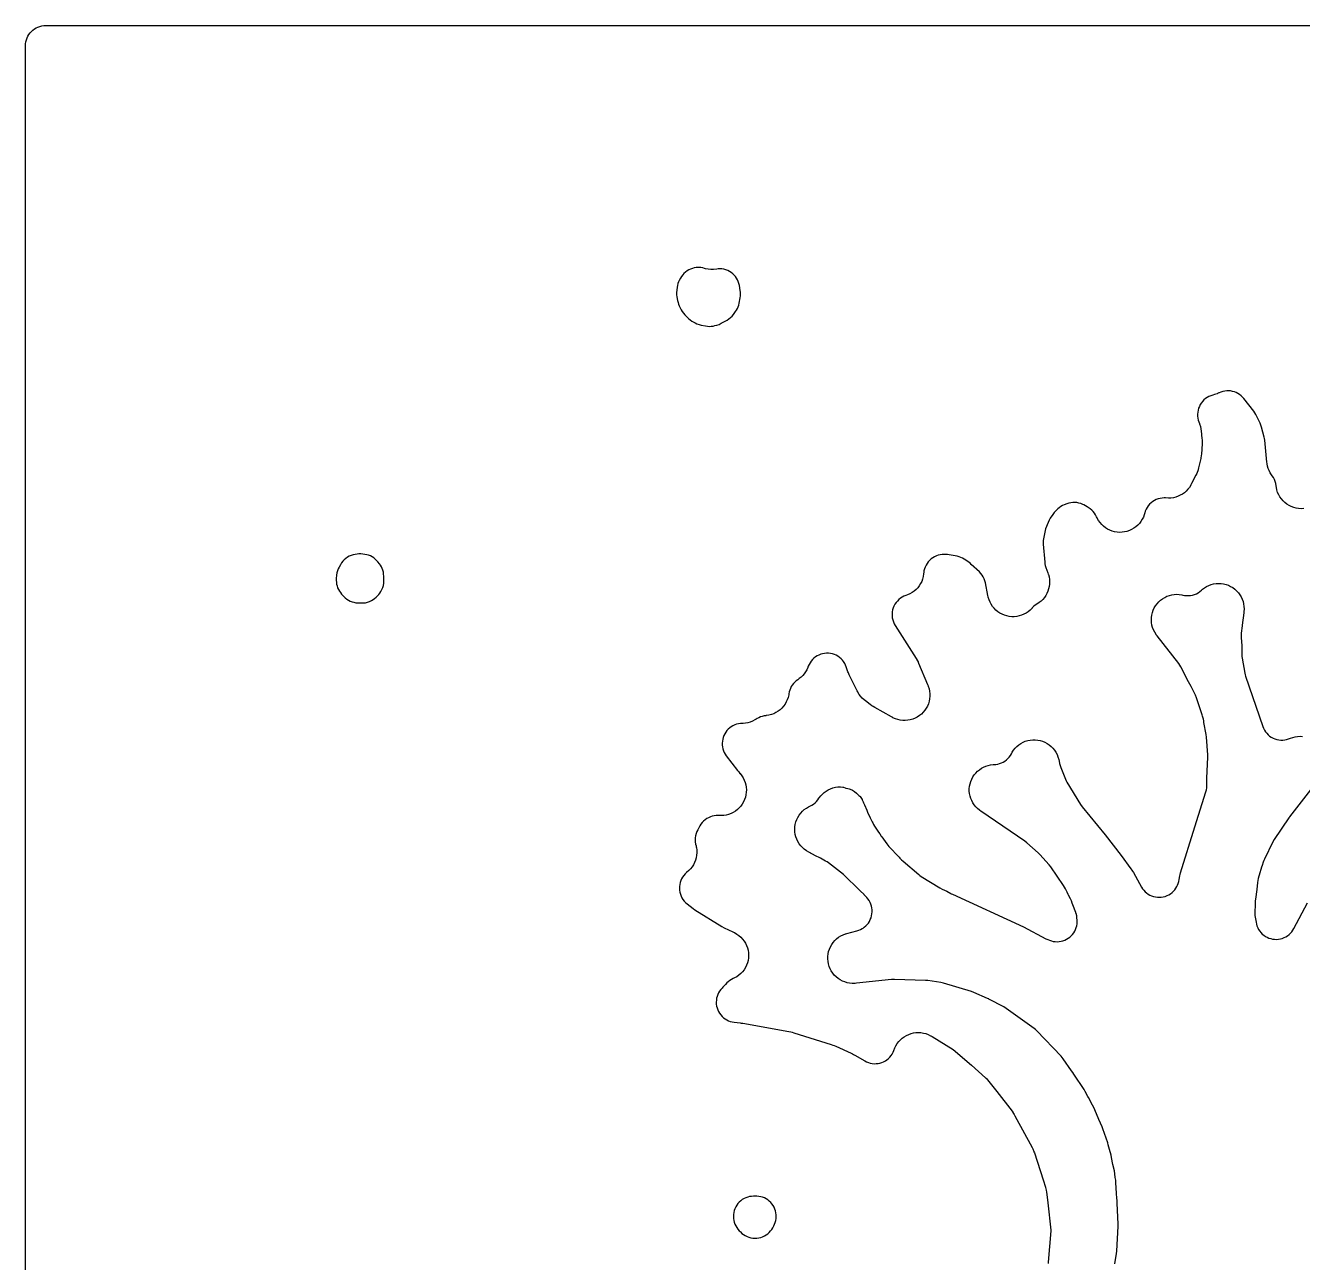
# Model space of a CAD drawing. Header units: millimetres. Extents: x 0 to 300, y 0 to 300.
# Drawn here: x -0.1 to 158.1, y 146.8 to 300.1 of the extents above; entities that cross this region are included whole.
import ezdxf

# ---------------------------------------------------------------- set-up
doc = ezdxf.new("R2010")
doc.units = ezdxf.units.MM
doc.layers.add('CUT', color=7, linetype='CONTINUOUS')

msp = doc.modelspace()

# ---------------------------------------------------------------- linework, layer by layer
at = {"layer": 'CUT'}
for points in [[(-0.15, 2.4114), (-0.15, 297.5872), (-0.135, 297.8933), (-0.099, 298.1357), (-0.0395, 298.3734), (0.0431, 298.6041), (0.1479, 298.8256), (0.2738, 299.0358), (0.4198, 299.2326), (0.5844, 299.4142), (0.7659, 299.5787), (0.9627, 299.7247), (1.1729, 299.8507), (1.3944, 299.9554), (1.6252, 300.038), (1.8629, 300.0975), (2.1053, 300.1335), (2.4114, 300.1485), (297.5886, 300.1485)], [(158.258, 240.2598), (157.9439, 240.2471), (157.6301, 240.2658), (157.3198, 240.3157), (157.0159, 240.3964), (156.7217, 240.507), (156.4399, 240.6464), (156.1735, 240.8132), (155.9251, 241.0058), (155.6972, 241.2223), (155.492, 241.4604), (155.3116, 241.7179), (155.1578, 241.992), (155.0321, 242.2802), (154.9358, 242.5794), (154.8699, 242.8868), (154.846, 243.1009), (154.802, 243.3653), (154.73, 243.6236), (154.6307, 243.8726), (154.5053, 244.1096), (154.3552, 244.3317), (154.2546, 244.4647), (154.102, 244.7104), (153.9727, 244.9692), (153.8676, 245.2387), (153.7878, 245.5167), (153.7286, 245.8281), (153.7243, 245.8587), (153.7038, 246.0299), (153.4437, 248.74), (153.4159, 248.9423), (153.3717, 249.1416), (153.0435, 250.3801), (152.9667, 250.6202), (152.8662, 250.8513), (152.3379, 251.9156), (152.2134, 252.1373), (152.0671, 252.3452), (150.8432, 253.9084), (150.6848, 254.0917), (150.5094, 254.2588), (150.3186, 254.4081), (150.1143, 254.5383), (149.8983, 254.6481), (149.6727, 254.7365), (149.4397, 254.8026), (149.2013, 254.8458), (148.9598, 254.8658), (148.7176, 254.8623), (148.4768, 254.8354), (148.2398, 254.7853), (148.0087, 254.7124), (147.7858, 254.6176), (147.7463, 254.5985), (147.5766, 254.5215), (147.5459, 254.5085), (147.2244, 254.3907), (146.9796, 254.3277), (146.7429, 254.2541), (146.5147, 254.1574), (146.2971, 254.0385), (146.0924, 253.8987), (145.9025, 253.7394), (145.7294, 253.562), (145.5746, 253.3683), (145.4399, 253.1603), (145.3263, 252.9399), (145.2352, 252.7094), (145.1673, 252.4709), (145.1234, 252.227), (145.1039, 251.9798), (145.1089, 251.732), (145.1385, 251.4859), (145.1922, 251.2439), (145.2697, 251.0084), (145.346, 250.8104), (145.3568, 250.7802), (145.4533, 250.4624), (145.5189, 250.1369), (145.5237, 250.105), (145.5465, 249.9257), (145.645, 248.9658), (145.6577, 248.8112), (145.6594, 248.7835), (145.6654, 248.4734), (145.6648, 248.4456), (145.6583, 248.2907), (145.5776, 247.0152), (145.5642, 246.8568), (145.5612, 246.8285), (145.5144, 246.5143), (145.509, 246.4863), (145.4756, 246.331), (145.2339, 245.3108), (145.1759, 245.095), (145.1644, 245.0569), (145.0105, 244.6376), (144.9945, 244.6011), (144.8991, 244.3991), (144.3691, 243.3585), (144.2836, 243.2003), (144.2677, 243.1724), (144.0902, 242.8936), (143.9046, 242.656), (143.6971, 242.4372), (143.4697, 242.2393), (143.2243, 242.064), (142.9632, 241.9131), (142.689, 241.7879), (142.4039, 241.6895), (142.1108, 241.6189), (141.8123, 241.5766), (141.511, 241.5632), (141.1211, 241.5832), (141.121, 241.5811), (140.9665, 241.5887), (140.7148, 241.5756), (140.4658, 241.5372), (140.2218, 241.4739), (139.9855, 241.3864), (139.7592, 241.2755), (139.5451, 241.1425), (139.3456, 240.9885), (139.1626, 240.8153), (138.998, 240.6245), (138.8534, 240.4181), (138.7303, 240.1982), (138.63, 239.967), (138.5534, 239.7269), (138.4972, 239.5139), (138.3889, 239.2232), (138.2524, 238.9447), (138.0892, 238.6809), (137.9008, 238.4345), (137.689, 238.2079), (137.456, 238.0032), (137.2039, 237.8225), (136.9352, 237.6675), (136.6526, 237.5397), (136.3588, 237.4404), (136.0566, 237.3705), (135.749, 237.3308), (135.4389, 237.3215), (135.1295, 237.3428), (134.8237, 237.3945), (134.5244, 237.476), (134.2346, 237.5867), (133.9572, 237.7254), (133.6947, 237.8907), (133.4499, 238.081), (133.2249, 238.2946), (133.0221, 238.5293), (132.8434, 238.7828), (132.6759, 239.0786), (132.661, 239.1082), (132.5896, 239.2594), (132.4696, 239.4833), (132.3275, 239.6938), (132.1648, 239.8887), (131.9831, 240.0662), (131.7844, 240.2244), (131.4087, 240.4933), (131.2235, 240.614), (131.0282, 240.7177), (130.8799, 240.7884), (130.6442, 240.8862), (130.3998, 240.9595), (130.1492, 241.0074), (129.895, 241.0296), (129.6399, 241.0258), (129.3865, 240.996), (129.1374, 240.9405), (128.8953, 240.8598), (128.5928, 240.7416), (128.3703, 240.642), (128.1587, 240.5212), (127.9598, 240.3803), (127.7756, 240.2208), (127.5084, 239.9655), (127.3217, 239.7666), (127.1578, 239.5485), (126.8433, 239.0787), (126.6935, 238.8234), (126.5749, 238.5522), (126.2776, 237.7451), (126.2119, 237.5399), (126.1641, 237.3298), (126.0164, 236.521), (125.9869, 236.3074), (125.9758, 236.092), (125.9834, 235.8765), (126.1586, 233.6424), (126.1863, 233.4194), (126.2338, 233.1997), (126.3009, 232.9852), (126.546, 232.3096), (126.6029, 232.1403), (126.6124, 232.1098), (126.6945, 231.792), (126.7415, 231.4962), (126.7601, 231.1972), (126.7502, 230.8979), (126.7119, 230.6009), (126.6455, 230.3088), (126.5517, 230.0244), (126.4312, 229.7502), (126.2851, 229.4887), (126.1149, 229.2423), (125.922, 229.0132), (125.7081, 228.8035), (125.4753, 228.6151), (125.2017, 228.4338), (125.1909, 228.4273), (124.9822, 228.2883), (124.7884, 228.129), (124.6116, 227.9511), (124.5899, 227.927), (124.3506, 227.6858), (124.1116, 227.4883), (123.8544, 227.3153), (123.5814, 227.1685), (123.2952, 227.0492), (122.9987, 226.9587), (122.6947, 226.8979), (122.3862, 226.8672), (122.0762, 226.8671), (121.7677, 226.8976), (121.4637, 226.9582), (121.1671, 227.0485), (120.8809, 227.1675), (120.6078, 227.3142), (120.3504, 227.487), (120.1113, 227.6844), (119.8928, 227.9043), (119.697, 228.1446), (119.5259, 228.4031), (119.381, 228.6772), (119.2638, 228.9642), (119.1669, 229.2899), (119.1591, 229.322), (119.1196, 229.5026), (118.8199, 231.0574), (118.7572, 231.3108), (118.6683, 231.5562), (118.5544, 231.7911), (118.4166, 232.0128), (118.2565, 232.219), (118.0757, 232.4073), (117.0646, 233.3559), (116.9119, 233.488), (116.749, 233.6074), (116.192, 233.9819), (115.9876, 234.1056), (115.7723, 234.2092), (115.5481, 234.2918), (115.3171, 234.3526), (114.566, 234.5124), (114.3358, 234.5502), (114.1031, 234.5664), (113.7139, 234.5753), (113.4631, 234.5685), (113.2141, 234.5365), (112.9697, 234.4797), (112.7321, 234.3987), (112.5039, 234.2943), (112.2873, 234.1676), (112.0845, 234.0197), (111.8975, 233.8523), (111.7283, 233.667), (111.5785, 233.4656), (111.4496, 233.2502), (111.343, 233.023), (111.2597, 232.7863), (111.2006, 232.5423), (111.1662, 232.2937), (111.1586, 232.2073), (111.1549, 232.1745), (111.1004, 231.839), (111.0207, 231.5393), (110.9119, 231.2489), (110.775, 230.9707), (110.6114, 230.7072), (110.4227, 230.4612), (110.2106, 230.235), (109.9773, 230.0307), (109.725, 229.8505), (109.4562, 229.6959), (109.1734, 229.5686), (108.94, 229.49), (108.706, 229.398), (108.4825, 229.2829), (108.2716, 229.146), (108.0755, 228.9885), (107.8963, 228.8122), (107.7357, 228.6187), (107.5953, 228.4101), (107.4766, 228.1884), (107.3808, 227.956), (107.3088, 227.7151), (107.2613, 227.4681), (107.2389, 227.2177), (107.2418, 226.9663), (107.2699, 226.7164), (107.323, 226.4706), (107.4005, 226.2314), (107.5016, 226.0012), (107.6254, 225.7823), (110.2223, 221.6843), (110.3022, 221.5522), (110.3161, 221.5282), (110.4596, 221.2542), (110.4714, 221.2292), (110.5345, 221.088), (111.6464, 218.4574), (111.7146, 218.2841), (111.726, 218.2529), (111.8274, 217.926), (111.8898, 217.62), (111.9215, 217.3094), (111.9223, 216.9972), (111.8922, 216.6864), (111.8313, 216.3801), (111.7404, 216.0814), (111.6203, 215.7932), (111.4722, 215.5183), (111.2976, 215.2594), (111.0982, 215.0192), (110.8759, 214.7999), (110.633, 214.6037), (110.3718, 214.4326), (110.095, 214.2882), (109.8052, 214.172), (109.5052, 214.0851), (109.1982, 214.0284), (108.887, 214.0024), (108.5748, 214.0074), (108.2647, 214.0433), (107.9596, 214.1098), (107.6626, 214.2063), (107.3492, 214.3438), (107.3194, 214.3586), (107.1549, 214.4459), (105.1208, 215.5909), (104.8992, 215.7259), (104.7521, 215.8227), (104.5404, 215.9728), (103.937, 216.4326), (103.8002, 216.5419), (103.7762, 216.5621), (103.5394, 216.7802), (103.3429, 216.9985), (103.1677, 217.2342), (103.0005, 217.5093), (102.9855, 217.5368), (102.9053, 217.6925), (101.9417, 219.6743), (101.8433, 219.8943), (101.7814, 220.0457), (101.6973, 220.2716), (101.5746, 220.637), (101.485, 220.8659), (101.3733, 221.085), (101.2407, 221.292), (101.0883, 221.4849), (100.9178, 221.662), (100.7306, 221.8214), (100.5287, 221.9617), (100.314, 222.0815), (100.0886, 222.1797), (99.8546, 222.2552), (99.6144, 222.3073), (99.3702, 222.3356), (99.1244, 222.3398), (98.8793, 222.3199), (98.6374, 222.2759), (98.401, 222.2084), (98.1724, 222.118), (97.9537, 222.0056), (97.7472, 221.8723), (97.5547, 221.7193), (97.3782, 221.5481), (97.2194, 221.3605), (97.0797, 221.1581), (96.9607, 220.943), (96.8633, 220.7173), (96.8236, 220.6112), (96.812, 220.5823), (96.6794, 220.2914), (96.5343, 220.0382), (96.3664, 219.7996), (96.1771, 219.5776), (95.968, 219.3741), (95.741, 219.1908), (95.5447, 219.0605), (95.3534, 218.9199), (95.1764, 218.7618), (95.0151, 218.5876), (94.8711, 218.399), (94.7456, 218.1975), (94.6398, 217.985), (94.5546, 217.7635), (94.4908, 217.5348), (94.449, 217.3012), (94.432, 217.1706), (94.3618, 216.8684), (94.2621, 216.5746), (94.134, 216.2921), (93.9787, 216.0235), (93.7977, 215.7716), (93.5927, 215.5387), (93.3658, 215.3272), (93.1192, 215.139), (92.8552, 214.9761), (92.5764, 214.84), (92.2856, 214.732), (91.9856, 214.6531), (91.6498, 214.5996), (91.6104, 214.5953), (91.6046, 214.5947), (91.3756, 214.5635), (91.1505, 214.5112), (90.9312, 214.4384), (90.7196, 214.3456), (90.5174, 214.2337), (90.4005, 214.1618), (90.3364, 214.1232), (90.2535, 214.0744), (89.9541, 213.9176), (89.6768, 213.8051), (89.3875, 213.719), (89.0913, 213.661), (88.7908, 213.6316), (88.6884, 213.6315), (88.4476, 213.6196), (88.209, 213.5845), (87.975, 213.5266), (87.7476, 213.4464), (87.5289, 213.3447), (87.3211, 213.2224), (87.1261, 213.0806), (86.9456, 212.9207), (86.7813, 212.7442), (86.6348, 212.5527), (86.5075, 212.3479), (86.4005, 212.1318), (86.3147, 211.9064), (86.2511, 211.6738), (86.2103, 211.4362), (86.1924, 211.1957), (86.1979, 210.9547), (86.2265, 210.7152), (86.2781, 210.4797), (86.3521, 210.2502), (86.4479, 210.0289), (86.5646, 209.8179), (86.701, 209.6191), (88.0974, 207.7813), (88.2352, 207.6152), (88.387, 207.4477), (88.4077, 207.4237), (88.6165, 207.1552), (88.7819, 206.8927), (88.9207, 206.6151), (89.0314, 206.3252), (89.113, 206.0258), (89.1647, 205.7198), (89.186, 205.4102), (89.1767, 205.1001), (89.1368, 204.7923), (89.0668, 204.49), (88.9674, 204.196), (88.8394, 203.9133), (88.6843, 203.6446), (88.5034, 203.3924), (88.2985, 203.1594), (88.0716, 202.9476), (87.825, 202.7593), (87.5611, 202.5961), (87.2823, 202.4598), (86.9914, 202.3516), (86.6913, 202.2726), (86.3849, 202.2236), (86.0454, 202.2032), (86.0123, 202.2029), (85.8273, 202.2055), (85.7023, 202.2103), (85.4528, 202.2075), (85.2049, 202.1799), (84.9609, 202.1277), (84.7233, 202.0514), (84.4945, 201.9518), (84.2768, 201.8299), (84.0723, 201.6869), (83.8831, 201.5243), (83.7111, 201.3436), (83.5579, 201.1466), (83.4251, 200.9353), (83.1561, 200.4559), (83.0401, 200.221), (82.9493, 199.9754), (82.8847, 199.7215), (82.847, 199.4623), (82.8367, 199.2006), (82.8537, 198.9393), (82.8981, 198.6811), (82.9481, 198.4599), (82.9845, 198.2782), (82.9902, 198.2455), (83.0322, 197.9075), (83.0399, 197.5969), (83.0169, 197.287), (82.9634, 196.9809), (82.88, 196.6816), (82.7674, 196.392), (82.6269, 196.1149), (82.4596, 195.853), (82.2673, 195.6089), (82.0519, 195.385), (81.7631, 195.1388), (81.5846, 194.9708), (81.4233, 194.7862), (81.2809, 194.5866), (81.1588, 194.374), (81.0581, 194.1505), (80.9797, 193.9182), (80.9245, 193.6794), (80.8929, 193.4363), (80.8853, 193.1912), (80.9017, 192.9466), (80.942, 192.7048), (81.0058, 192.4681), (81.0925, 192.2388), (81.2012, 192.019), (81.3309, 191.811), (81.4804, 191.6167), (81.6482, 191.4379), (81.8326, 191.2765), (82.5913, 190.6755), (82.8177, 190.5158), (86.1259, 188.4464), (86.43, 188.2842), (87.5107, 187.8002), (87.68, 187.7192), (87.7098, 187.704), (88.0089, 187.5323), (88.2647, 187.3492), (88.501, 187.1415), (88.7153, 186.9112), (88.9055, 186.6606), (89.0698, 186.3922), (89.2064, 186.1088), (89.314, 185.8132), (89.3915, 185.5083), (89.4381, 185.1971), (89.4535, 184.8829), (89.4373, 184.5687), (89.3899, 184.2577), (89.3116, 183.953), (89.2032, 183.6576), (89.0659, 183.3746), (88.901, 183.1067), (88.7101, 182.8566), (88.4952, 182.6268), (88.2584, 182.4196), (88.0021, 182.2372), (87.7289, 182.0813), (87.5374, 181.9961), (87.3274, 181.8906), (87.1282, 181.7659), (86.9416, 181.6229), (86.7692, 181.4631), (86.6127, 181.2878), (86.5182, 181.1715), (86.2779, 180.9291), (86.2763, 180.9277), (86.2779, 180.9259), (86.1803, 180.8369), (86.0172, 180.6562), (85.8725, 180.4605), (85.7475, 180.2516), (85.6434, 180.0316), (85.5612, 179.8024), (85.5017, 179.5664), (85.4654, 179.3257), (85.4527, 179.0826), (85.4637, 178.8395), (85.4983, 178.5985), (85.5561, 178.3621), (85.6367, 178.1324), (85.7392, 177.9116), (85.8627, 177.7019), (86.0061, 177.5051), (86.1679, 177.3233), (86.3466, 177.158), (86.5405, 177.0109), (86.7478, 176.8833), (86.9665, 176.7765), (87.1946, 176.6915), (87.4299, 176.6291), (87.6701, 176.5898), (88.4245, 176.504), (88.5386, 176.4893), (88.6161, 176.478), (88.7298, 176.4598), (94.437, 175.4528), (94.6795, 175.4017), (94.8428, 175.3616), (95.0814, 175.2946), (99.7121, 173.8273), (99.9199, 173.7547), (100.0595, 173.7012), (100.2626, 173.6165), (102.1834, 172.7489), (102.3587, 172.6641), (102.4763, 172.6035), (102.647, 172.5098), (103.8694, 171.7965), (104.0846, 171.6846), (104.3095, 171.5941), (104.5422, 171.5258), (104.7805, 171.4803), (105.0219, 171.4582), (105.2645, 171.4595), (105.5057, 171.4843), (105.7434, 171.5324), (105.9753, 171.6033), (106.1993, 171.6964), (106.4132, 171.8107), (106.615, 171.9452), (106.8028, 172.0986), (106.9749, 172.2695), (107.1296, 172.4562), (107.2655, 172.6571), (107.3813, 172.8702), (107.4759, 173.0935), (107.5902, 173.4046), (107.7243, 173.6821), (107.885, 173.9451), (108.0706, 174.1911), (108.2794, 174.4178), (108.5094, 174.623), (108.7583, 174.8046), (109.0239, 174.961), (109.3035, 175.0907), (109.5944, 175.1924), (109.8939, 175.2651), (110.1991, 175.3081), (110.507, 175.3211), (110.8147, 175.3039), (111.1193, 175.2566), (111.4178, 175.1797), (111.7073, 175.074), (112.0117, 174.9277), (112.0406, 174.912), (112.2, 174.8204), (114.8253, 173.2246), (117.0908, 171.2851), (118.8282, 169.7167), (118.8833, 169.6647), (118.8905, 169.6563), (120.2403, 167.9923), (122.1088, 165.5675), (122.1996, 165.4445), (122.2154, 165.4221), (122.3817, 165.1655), (122.3957, 165.142), (122.4708, 165.0088), (124.595, 161.0586), (124.6705, 160.9104), (124.6835, 160.8836), (124.8144, 160.5778), (124.8249, 160.55), (124.8801, 160.393), (125.9746, 157.0446), (126.2622, 156.1456), (126.2715, 156.1137), (126.3458, 155.7849), (126.3513, 155.7539), (126.3779, 155.5802), (126.5569, 154.1939), (126.921, 150.8301), (126.9154, 150.7266), (126.6037, 146.8462), (126.5873, 146.6853)], [(134.8617, 146.6525), (135.0776, 147.9268), (135.1094, 148.2164), (135.267, 151.2961), (135.2668, 151.5567), (135.1273, 154.1761), (135.1273, 154.5448), (135.1181, 154.7584), (135.061, 155.4225), (134.9933, 156.6939), (134.9583, 156.9982), (134.8948, 157.356), (134.8569, 157.7967), (134.7995, 158.1557), (134.6093, 158.9635), (134.4567, 159.8228), (134.3871, 160.1129), (134.1723, 160.8195), (134.0316, 161.4168), (133.9667, 161.6438), (133.3817, 163.3757), (133.2878, 163.6131), (132.8579, 164.5559), (132.3736, 165.7329), (132.2754, 165.9432), (131.8911, 166.6756), (131.7557, 166.9725), (131.5888, 167.2797), (131.5067, 167.4085), (131.1817, 168.0279), (131.035, 168.2724), (129.7564, 170.1523), (129.631, 170.3488), (129.473, 170.5693), (129.4718, 170.5707), (128.4587, 172.0602), (128.3344, 172.2275), (128.1965, 172.384), (125.1812, 175.5304), (125.0157, 175.6879), (124.8365, 175.8298), (121.3821, 178.3158), (121.0904, 178.4967), (119.2514, 179.4692), (119.2205, 179.4852), (119.2148, 179.4882), (119.0826, 179.5509), (117.3747, 180.3013), (117.0803, 180.4092), (113.6161, 181.4373), (113.2724, 181.5134), (111.669, 181.7517), (111.3876, 181.7774), (107.5473, 181.9099), (107.1924, 181.8969), (102.8521, 181.4277), (102.6659, 181.4122), (102.6326, 181.4103), (102.2893, 181.4075), (101.9773, 181.4362), (101.6698, 181.4958), (101.3697, 181.5856), (101.08, 181.7049), (100.8037, 181.8524), (100.5433, 182.0267), (100.3017, 182.226), (100.081, 182.4483), (99.8836, 182.6915), (99.7113, 182.9532), (99.5659, 183.2306), (99.4489, 183.5212), (99.3613, 183.822), (99.3042, 184.13), (99.2779, 184.4421), (99.2828, 184.7553), (99.3189, 185.0665), (99.3857, 185.3726), (99.4827, 185.6704), (99.6088, 185.9572), (99.7628, 186.23), (99.9432, 186.4861), (100.1482, 186.7229), (100.3757, 186.9383), (100.6235, 187.1299), (100.8892, 187.2959), (101.1701, 187.4346), (101.4915, 187.5553), (101.5233, 187.5655), (101.6175, 187.593), (102.8745, 187.9183), (103.1093, 187.9916), (103.3358, 188.0876), (103.5518, 188.2054), (103.5847, 188.2278), (103.5887, 188.23), (103.6545, 188.2754), (103.7551, 188.3439), (103.7605, 188.3484), (103.7908, 188.3692), (103.9782, 188.5275), (104.1492, 188.7034), (104.3022, 188.8953), (104.4356, 189.1012), (104.5482, 189.3192), (104.6389, 189.5472), (104.7068, 189.783), (104.7512, 190.0242), (104.7718, 190.2687), (104.7683, 190.5141), (104.7408, 190.7579), (104.6895, 190.9978), (104.615, 191.2316), (104.5179, 191.4569), (104.3992, 191.6716), (104.26, 191.8737), (104.1016, 192.0611), (103.8235, 192.3594), (103.7771, 192.4078), (103.7665, 192.4185), (103.7315, 192.4534), (103.3261, 192.8494), (103.2648, 192.9153), (103.1033, 193.0737), (103.0213, 193.1471), (101.4163, 194.715), (101.2075, 194.8974), (99.359, 196.3402), (99.1881, 196.4624), (99.0074, 196.5699), (98.364, 196.9169), (98.138, 197.0556), (97.9347, 197.1484), (97.2316, 197.5275), (97.1567, 197.5663), (97.1462, 197.5715), (97.1083, 197.59), (97.0984, 197.5946), (97.0886, 197.6), (96.9446, 197.6699), (96.915, 197.6852), (96.6188, 197.8575), (96.3654, 198.0406), (96.1315, 198.248), (95.9194, 198.4777), (95.7311, 198.7272), (95.5685, 198.9942), (95.4333, 199.2761), (95.3266, 199.5699), (95.2497, 199.8729), (95.2033, 200.1821), (95.1878, 200.4943), (95.2033, 200.8066), (95.2498, 201.1157), (95.3268, 201.4187), (95.4334, 201.7126), (95.5687, 201.9944), (95.7313, 202.2614), (95.9196, 202.5109), (96.1318, 202.7405), (96.3657, 202.9479), (96.6191, 203.131), (96.8894, 203.2881), (97.0708, 203.3707), (97.2929, 203.4855), (97.5024, 203.6219), (97.6973, 203.7785), (97.8755, 203.9538), (98.0353, 204.146), (98.1752, 204.3533), (98.2086, 204.4086), (98.3944, 204.6562), (98.6056, 204.8859), (98.8179, 205.0753), (99.0558, 205.2494), (99.3262, 205.4085), (99.6111, 205.54), (99.9076, 205.6423), (100.2129, 205.7146), (100.5239, 205.7561), (100.8375, 205.7665), (101.1505, 205.7455), (101.1858, 205.7396), (101.2188, 205.7246), (101.4511, 205.6452), (101.5201, 205.6254), (101.759, 205.5692), (101.9307, 205.5463), (102.0555, 205.4984), (102.3358, 205.3574), (102.6006, 205.1892), (102.8474, 204.9954), (103.1403, 204.7138), (103.1416, 204.7151), (103.2417, 204.6185), (103.2949, 204.5763), (103.4739, 204.321), (103.5438, 204.1968), (103.5547, 204.1587), (103.6474, 203.9273), (103.715, 203.7802), (103.8161, 203.545), (104.0994, 202.8639), (104.2003, 202.6502), (104.2024, 202.6462), (104.512, 201.9259), (104.5913, 201.7588), (104.6827, 201.5979), (104.7781, 201.4438), (104.8402, 201.3021), (104.9458, 201.0892), (105.0711, 200.8873), (105.5744, 200.1565), (105.7137, 199.9313), (105.8997, 199.6697), (105.9646, 199.5899), (106.5831, 198.6918), (106.7016, 198.5335), (106.8322, 198.3851), (108.107, 197.0474), (108.2033, 196.9422), (108.2546, 196.8925), (108.4135, 196.7257), (108.5998, 196.5493), (110.5438, 194.889), (110.6961, 194.7688), (110.8572, 194.6609), (113.1636, 193.2417), (113.4376, 193.0957), (114.0174, 192.8316), (114.5388, 192.5434), (114.5707, 192.526), (114.5765, 192.5229), (114.714, 192.4548), (123.5277, 188.422), (126.3138, 186.9466), (126.5634, 186.8315), (126.7656, 186.7515), (126.9938, 186.6736), (127.2285, 186.6181), (127.4674, 186.5854), (127.7084, 186.576), (127.9491, 186.5898), (128.1874, 186.6267), (128.4211, 186.6864), (128.6479, 186.7683), (128.8657, 186.8718), (129.0726, 186.9957), (129.2665, 187.1389), (129.4458, 187.3002), (129.6087, 187.4781), (129.7537, 187.6707), (129.8794, 187.8765), (129.9848, 188.0934), (130.0688, 188.3195), (130.1306, 188.5526), (130.1696, 188.7905), (130.1855, 189.0311), (130.1782, 189.2722), (130.1595, 189.5099), (130.1221, 189.7862), (130.0543, 190.0566), (130.0268, 190.13), (130.0119, 190.1854), (129.9323, 190.4004), (129.7091, 190.9273), (129.5844, 191.3717), (129.492, 191.641), (129.3695, 191.8981), (129.1198, 192.3537), (129.0715, 192.4325), (128.9501, 192.7192), (128.8196, 192.983), (128.722, 193.1328), (128.7198, 193.1379), (128.6164, 193.3465), (128.4941, 193.5447), (126.9135, 195.8564), (126.7044, 196.1219), (125.5466, 197.4027), (125.3396, 197.6065), (123.9291, 198.8425), (123.6928, 199.0258), (118.2564, 202.7436), (118.1087, 202.85), (118.0827, 202.8696), (117.8262, 203.0844), (117.6122, 203.3021), (117.4203, 203.5396), (117.2524, 203.7945), (117.1099, 204.0645), (116.9943, 204.3471), (116.9067, 204.6395), (116.8478, 204.939), (116.8182, 205.2429), (116.8183, 205.5481), (116.8479, 205.852), (116.9069, 206.1515), (116.9946, 206.4439), (117.1102, 206.7264), (117.2527, 206.9964), (117.4207, 207.2513), (117.6127, 207.4887), (117.8267, 207.7063), (118.0608, 207.9022), (118.3129, 208.0745), (118.5804, 208.2215), (118.8609, 208.3419), (119.1518, 208.4345), (119.4503, 208.4985), (119.7536, 208.5332), (119.8545, 208.535), (120.0982, 208.551), (120.3392, 208.5908), (120.5752, 208.6539), (120.8038, 208.7397), (121.023, 208.8474), (121.2307, 208.976), (121.4248, 209.1243), (121.6035, 209.2908), (121.7652, 209.4739), (121.9081, 209.672), (122.0311, 209.883), (122.1197, 210.0537), (122.2896, 210.3143), (122.4844, 210.5569), (122.7023, 210.7791), (122.941, 210.9786), (123.1983, 211.1535), (123.4717, 211.3022), (123.7583, 211.4232), (124.0556, 211.5152), (124.3604, 211.5774), (124.6699, 211.6091), (124.9811, 211.6101), (125.2908, 211.5804), (125.5961, 211.5202), (125.8939, 211.4301), (126.1813, 211.3111), (126.4556, 211.1642), (126.7141, 210.9909), (126.9541, 210.793), (127.1734, 210.5722), (127.3698, 210.3309), (127.5414, 210.0714), (127.6866, 209.7962), (127.8038, 209.508), (127.9004, 209.1809), (127.9082, 209.1487), (127.9475, 208.9673), (128.0079, 208.6503), (128.0652, 208.4131), (128.1454, 208.1826), (128.7368, 206.7171), (128.8201, 206.5326), (128.9181, 206.3555), (130.5977, 203.5886), (130.8076, 203.2933), (133.6632, 199.838), (135.6469, 197.2765), (136.8454, 195.617), (136.9652, 195.4408), (137.0431, 195.3188), (137.1527, 195.1361), (138.1517, 193.3577), (138.2816, 193.1509), (138.431, 192.9578), (138.5985, 192.7801), (138.7826, 192.6197), (138.9814, 192.4779), (139.1931, 192.3563), (139.4157, 192.2558), (139.647, 192.1776), (139.8849, 192.1223), (140.127, 192.0905), (140.371, 192.0824), (140.6147, 192.0982), (140.8557, 192.1377), (141.0916, 192.2005), (141.3204, 192.2861), (141.5396, 192.3935), (141.7474, 192.5218), (141.9416, 192.6698), (142.1205, 192.836), (142.2823, 193.0189), (142.4255, 193.2167), (142.5487, 193.4275), (142.584, 193.504), (142.6204, 193.5707), (142.7176, 193.8007), (142.7914, 194.0393), (142.8411, 194.284), (142.9082, 194.7275), (142.9155, 194.761), (142.9499, 194.8996), (143.0062, 195.1023), (144.768, 200.8152), (146.1482, 205.1426), (146.2143, 205.3945), (146.2538, 205.6519), (146.2664, 205.912), (146.2628, 206.8318), (146.3865, 209.4689), (146.3833, 209.7581), (146.2332, 211.935), (146.1909, 212.2519), (145.8961, 213.7307), (145.8695, 213.9395), (145.8295, 214.1686), (145.7683, 214.3931), (145.7189, 214.5459), (145.6783, 214.6937), (145.5921, 214.9382), (144.99, 216.8008), (144.8578, 217.1286), (144.3297, 218.2105), (144.1517, 218.5175), (143.9734, 218.7803), (143.0388, 220.6466), (142.9164, 220.8633), (142.7731, 221.0667), (140.1029, 224.4829), (139.9918, 224.6324), (139.9727, 224.6596), (139.7896, 224.949), (139.6496, 225.2282), (139.538, 225.5199), (139.4559, 225.8212), (139.4041, 226.1292), (139.3831, 226.4409), (139.3932, 226.753), (139.4341, 227.0627), (139.5056, 227.3667), (139.6068, 227.6622), (139.7369, 227.9461), (139.8945, 228.2158), (140.0781, 228.4685), (140.2858, 228.7017), (140.5156, 228.9132), (140.7653, 229.1008), (141.0324, 229.2628), (141.3142, 229.3974), (141.608, 229.5034), (141.9108, 229.5798), (142.2198, 229.6257), (142.5318, 229.6408), (142.8437, 229.6248), (143.1525, 229.578), (143.2597, 229.5507), (143.5038, 229.5012), (143.7516, 229.4762), (144.0006, 229.4761), (144.2485, 229.5007), (144.4926, 229.5498), (144.7307, 229.623), (144.9602, 229.7195), (145.1791, 229.8384), (145.385, 229.9785), (145.576, 230.1383), (145.7069, 230.2595), (145.9547, 230.4471), (146.2198, 230.6093), (146.4997, 230.7445), (146.7915, 230.8515), (147.0925, 230.9291), (147.3996, 230.9766), (147.71, 230.9936), (148.0205, 230.9798), (148.3281, 230.9355), (148.6299, 230.861), (148.9228, 230.7571), (149.204, 230.6248), (149.4708, 230.4654), (149.7206, 230.2804), (149.9509, 230.0716), (150.1594, 229.8412), (150.3442, 229.5913), (150.5034, 229.3243), (150.6355, 229.043), (150.7391, 228.75), (150.8134, 228.4482), (150.8575, 228.1405), (150.8709, 227.83), (150.8521, 227.4898), (150.844, 227.4129), (150.8342, 227.3296), (150.6428, 225.8334), (150.6371, 225.7493), (150.5167, 224.8347), (150.4959, 224.5645), (150.5045, 224.2936), (150.5952, 223.2409), (150.595, 223.0423), (150.6039, 222.8937), (150.5987, 222.1658), (150.6074, 221.9391), (150.6366, 221.7142), (150.9636, 219.8587), (151.0044, 219.6702), (151.0596, 219.4854), (153.1833, 213.2601), (153.2745, 213.0306), (153.3879, 212.8112), (153.5224, 212.604), (153.6766, 212.4112), (153.8492, 212.2345), (154.0383, 212.0757), (154.2422, 211.9363), (154.4588, 211.8177), (154.6861, 211.7211), (154.9218, 211.6473), (155.1636, 211.5972), (155.4092, 211.5712), (155.6561, 211.5695), (155.902, 211.5923), (156.1445, 211.6391), (156.3812, 211.7097), (156.6054, 211.8015), (156.9001, 211.9055), (157.2014, 211.9794), (157.5084, 212.0233), (157.8183, 212.0367), (158.128, 212.0196)], [(160.24, 206.8986), (156.517, 202.057), (156.5002, 202.0348), (156.4971, 202.0308), (156.4289, 201.9354), (154.6038, 199.2532), (154.425, 198.9455), (153.3884, 196.8266), (153.306, 196.6393), (153.2393, 196.4458), (153.1163, 196.0357), (153.1063, 196.0121), (153.0464, 195.8364), (152.748, 194.8414), (152.7169, 194.7034), (152.6245, 194.3951), (152.5653, 194.1551), (152.5301, 193.9105), (152.4482, 193.0364), (152.27, 191.8666), (152.2454, 191.6303), (152.2434, 191.3927), (152.253, 191.1459), (152.2481, 191.0644), (152.2525, 190.9484), (152.2057, 190.4489), (152.1957, 190.1458), (152.2225, 189.8438), (152.3499, 188.9968), (152.3973, 188.7602), (152.4672, 188.5293), (152.5591, 188.3062), (152.672, 188.093), (152.805, 187.8917), (152.9567, 187.7041), (153.1259, 187.5321), (153.3108, 187.3771), (153.5098, 187.2407), (153.721, 187.1241), (153.9425, 187.0284), (154.1722, 186.9545), (154.4079, 186.9031), (154.6475, 186.8747), (154.8887, 186.8694), (155.1293, 186.8875), (155.367, 186.9287), (155.5997, 186.9926), (155.8251, 187.0786), (156.0412, 187.1859), (156.2459, 187.3136), (156.4374, 187.4604), (156.6138, 187.625), (156.7735, 187.8058), (156.915, 188.0012), (157.0371, 188.2093), (158.7095, 191.4049)]]:
    msp.add_lwpolyline(points, dxfattribs=at)
for points in [[(83.2234, 270.1485), (82.9785, 270.1365), (82.7359, 270.1005), (82.498, 270.041), (82.2671, 269.9584), (82.0453, 269.8535), (81.835, 269.7275), (81.6379, 269.5815), (81.4562, 269.4168), (81.2914, 269.2351), (81.1453, 269.0382), (81.0191, 268.8279), (80.8767, 268.5617), (80.7808, 268.3617), (80.7031, 268.154), (80.644, 267.9402), (80.6042, 267.722), (80.5499, 267.3259), (80.5276, 267.0561), (80.5348, 266.7853), (80.5711, 266.517), (80.6617, 266.043), (80.7138, 265.8243), (80.7853, 265.6112), (80.8757, 265.4053), (81.1162, 264.9182), (81.239, 264.6983), (81.3833, 264.4918), (81.5476, 264.3008), (81.8718, 263.9605), (82.0461, 263.7944), (82.2355, 263.6458), (82.4383, 263.5161), (82.8222, 263.296), (83.0653, 263.1737), (83.3202, 263.0785), (83.584, 263.0116), (84.1393, 262.9026), (84.3696, 262.8684), (84.602, 262.8558), (84.8347, 262.8649), (85.0654, 262.8955), (85.2923, 262.9475), (85.516, 263.0099), (85.7951, 263.1058), (86.061, 263.2339), (86.7922, 263.641), (87.0157, 263.7814), (87.2231, 263.9445), (87.4121, 264.1286), (87.5807, 264.3316), (87.8421, 264.6825), (87.9694, 264.8706), (88.0791, 265.0695), (88.1703, 265.2775), (88.2423, 265.493), (88.2943, 265.7141), (88.4256, 266.4125), (88.4573, 266.6362), (88.4687, 266.8619), (88.4596, 267.0877), (88.4301, 267.3118), (88.3205, 267.9292), (88.266, 268.1675), (88.1885, 268.3994), (88.0887, 268.6227), (87.9675, 268.8351), (87.8262, 269.0346), (87.6661, 269.2194), (87.4887, 269.3877), (87.2957, 269.5378), (87.089, 269.6684), (86.8705, 269.7781), (86.6423, 269.866), (86.4067, 269.9312), (86.1658, 269.973), (85.9219, 269.9911), (85.6775, 269.9853), (85.5209, 269.9662), (85.5208, 269.967), (85.1023, 269.9171), (84.7769, 269.9122), (84.4527, 269.9409), (84.1332, 270.003), (84.0111, 270.0402), (83.7724, 270.1002), (83.5289, 270.1364), (83.283, 270.1485)], [(40.0841, 228.8083), (40.3123, 228.7167), (40.5483, 228.6479), (40.79, 228.6026), (41.0349, 228.5813), (41.4422, 228.566), (41.708, 228.5701), (41.9719, 228.6024), (42.2309, 228.6626), (42.482, 228.75), (42.4947, 228.7552), (42.7124, 228.8566), (42.9193, 228.9784), (43.1136, 229.1195), (43.2934, 229.2786), (43.4876, 229.4677), (43.6375, 229.6271), (43.7728, 229.799), (43.8927, 229.9821), (43.8997, 229.9939), (44.0245, 230.2324), (44.1229, 230.4829), (44.1938, 230.7425), (44.2363, 231.0083), (44.2501, 231.277), (44.2485, 231.8732), (44.2345, 232.1311), (44.1939, 232.3862), (44.1272, 232.6357), (44.1237, 232.6467), (44.0464, 232.8537), (43.9513, 233.0531), (43.8388, 233.2433), (43.7101, 233.4229), (43.5187, 233.6662), (43.3623, 233.8467), (43.1894, 234.0114), (43.0015, 234.1588), (42.8005, 234.2877), (42.588, 234.3968), (42.3662, 234.4851), (42.1369, 234.5518), (41.9023, 234.5964), (41.6481, 234.6322), (41.4099, 234.6542), (41.1707, 234.6533), (40.9326, 234.6296), (40.698, 234.5832), (40.4556, 234.5232), (40.2105, 234.4489), (39.9743, 234.35), (39.7495, 234.2274), (39.5383, 234.0824), (39.3431, 233.9166), (39.1659, 233.7317), (39.0086, 233.5297), (38.8727, 233.3126), (38.7131, 233.026), (38.5979, 232.7909), (38.508, 232.545), (38.4442, 232.2911), (38.4073, 232.032), (38.3683, 231.5942), (38.3585, 231.3626), (38.3701, 231.1311), (38.4032, 230.9016), (38.4573, 230.6761), (38.5321, 230.4567), (38.627, 230.2451), (38.741, 230.0432), (38.8732, 229.8528), (39.0225, 229.6754), (39.293, 229.3827), (39.4686, 229.2105), (39.6602, 229.0565), (39.8661, 228.922)], [(89.1181, 154.8351), (88.896, 154.7304), (88.6853, 154.6045), (88.4879, 154.4585), (88.3058, 154.2938), (88.1408, 154.1121), (87.9943, 153.9151), (87.8679, 153.7047), (87.7627, 153.4828), (87.6798, 153.2518), (87.62, 153.0137), (87.5838, 152.7709), (87.5716, 152.5257), (87.5835, 152.2805), (87.6194, 152.0376), (87.6789, 151.7994), (87.7615, 151.5683), (87.8664, 151.3463), (87.9925, 151.1357), (88.1387, 150.9385), (88.3035, 150.7566), (88.4152, 150.6448), (88.4644, 150.5932), (88.6441, 150.4224), (88.8398, 150.2703), (89.0497, 150.1383), (89.2715, 150.0278), (89.5032, 149.9397), (89.7425, 149.8751), (89.9871, 149.8344), (90.2344, 149.8182), (90.4822, 149.8265), (90.7279, 149.8594), (90.9691, 149.9164), (91.2035, 149.997), (91.4288, 150.1004), (91.6427, 150.2257), (91.8432, 150.3715), (92.0282, 150.5364), (92.196, 150.7189), (92.3449, 150.917), (92.4735, 151.129), (92.5875, 151.3398), (92.6919, 151.5576), (92.7749, 151.7844), (92.8356, 152.0182), (92.8734, 152.2567), (92.8881, 152.4978), (92.8794, 152.7392), (92.8475, 152.9786), (92.7926, 153.2138), (92.7152, 153.4426), (92.6162, 153.6629), (92.4964, 153.8726), (92.3569, 154.0697), (92.199, 154.2525), (92.0242, 154.4192), (91.8341, 154.5682), (91.6306, 154.6982), (91.4155, 154.808), (91.1907, 154.8964), (90.9585, 154.9628), (90.721, 155.0065), (90.4803, 155.027), (90.2388, 155.0243), (90.2307, 155.0238), (90.0757, 155.024), (89.8305, 155.0124), (89.5876, 154.9767), (89.3493, 154.9174)]]:
    msp.add_lwpolyline(points, close=True, dxfattribs=at)

doc.saveas('drawing.dxf')
